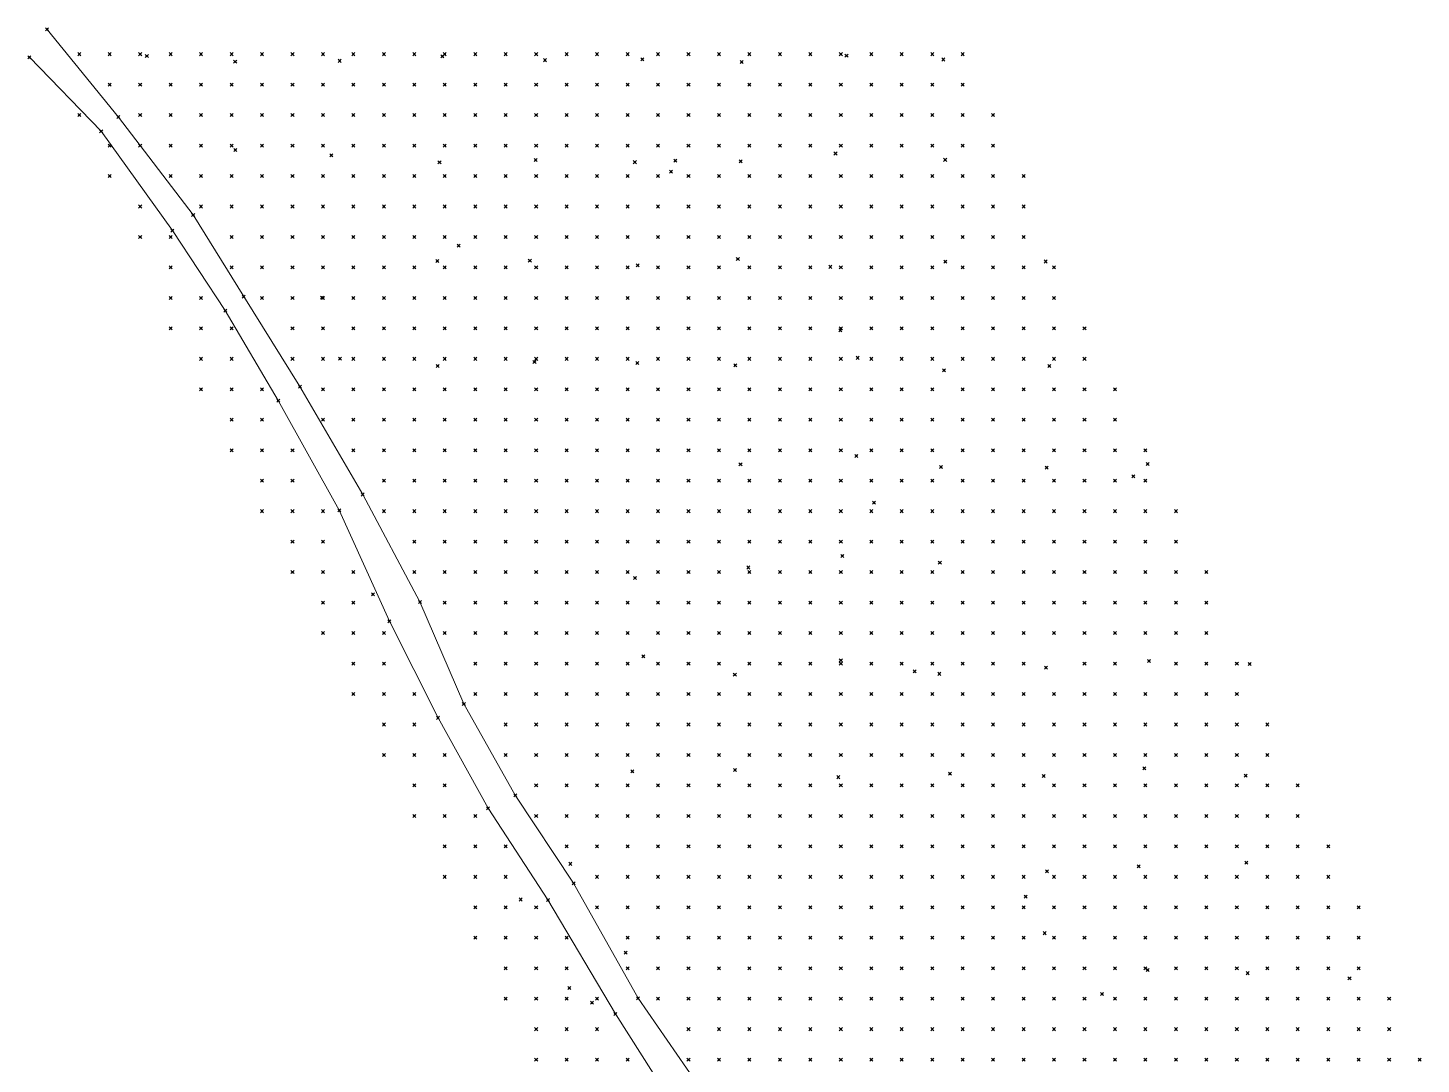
# Model space of a CAD drawing. Header units: metres. Extents: x 441556 to 446409, y 432338 to 461058.
# Drawn here: x 444942.3 to 445079.5, y 440231.3 to 440333.3 of the extents above; entities that cross this region are included whole.
import ezdxf

# ---------------------------------------------------------------- set-up
doc = ezdxf.new("R2010")
doc.units = ezdxf.units.M
doc.header["$MEASUREMENT"] = 0
doc.header["$PDMODE"] = 35
doc.header["$PDSIZE"] = 0.15
for name, color, linetype, lineweight in [('DTM-BRE-RevN_GRP_DRUM DE PIATRA', 2, 'Continuous', 0), ('DTM-BRE-RevN_GRP_DRUM PIATRA', 2, 'Continuous', 0), ('DTM-NOK-RevN_LIDAR_co_lidar', 91, 'Continuous', 0), ('DTM-NOK-RevN_RTK', 32, 'Continuous', 0)]:
    doc.layers.add(name, color=color, linetype=linetype, lineweight=lineweight)

msp = doc.modelspace()

# ---------------------------------------------------------------- linework, layer by layer
at = {"layer": 'DTM-BRE-RevN_GRP_DRUM DE PIATRA'}
for p, q in [((444949.512, 440323.117, 432.138), (444942.446, 440330.399, 432.264)), ((444956.533, 440313.341, 432.455), (444949.512, 440323.117, 432.138)), ((444961.737, 440305.462, 432.751), (444956.533, 440313.341, 432.455)), ((444966.943, 440296.603, 432.75), (444961.737, 440305.462, 432.751)), ((444972.955, 440285.806, 432.781), (444966.943, 440296.603, 432.75)), ((444977.891, 440274.876, 433.372), (444972.955, 440285.806, 432.781)), ((444982.68, 440265.372, 433.817), (444977.891, 440274.876, 433.372)), ((444987.605, 440256.47, 433.627), (444982.68, 440265.372, 433.817)), ((444993.507, 440247.442, 433.855), (444987.605, 440256.47, 433.627)), ((445000.141, 440236.22, 433.645), (444993.507, 440247.442, 433.855)), ((445005.733, 440227.465, 433.235), (445000.141, 440236.22, 433.645))]:
    msp.add_line(p, q, dxfattribs=at)
at = {"layer": 'DTM-BRE-RevN_GRP_DRUM PIATRA'}
for p, q in [((444951.213, 440324.511, 432.215), (444944.194, 440333.14, 432.289)), ((444958.573, 440314.874, 432.685), (444951.213, 440324.511, 432.215)), ((444963.55, 440306.838, 432.956), (444958.573, 440314.874, 432.685)), ((444969.077, 440297.977, 432.887), (444963.55, 440306.838, 432.956)), ((444975.267, 440287.356, 432.878), (444969.077, 440297.977, 432.887)), ((444980.894, 440276.774, 433.297), (444975.267, 440287.356, 432.878)), ((444985.22, 440266.736, 433.968), (444980.894, 440276.774, 433.297)), ((444990.285, 440257.753, 433.782), (444985.22, 440266.736, 433.968)), ((444996.027, 440249.09, 434.115), (444990.285, 440257.753, 433.782)), ((445002.378, 440237.766, 433.732), (444996.027, 440249.09, 434.115)), ((445008.084, 440229.513, 433.417), (445002.378, 440237.766, 433.732))]:
    msp.add_line(p, q, dxfattribs=at)
at = {"layer": 'DTM-NOK-RevN_LIDAR_co_lidar'}
for p in [(444947.355, 440330.703, 432.799), (444950.354, 440330.703, 433.87), (444953.354, 440330.703, 434.893), (444956.353, 440330.703, 435.43), (444959.352, 440330.703, 435.809), (444962.352, 440330.703, 436.275), (444965.351, 440330.703, 436.792), (444968.35, 440330.703, 437.376), (444971.35, 440330.703, 437.93), (444974.349, 440330.703, 438.465), (444977.348, 440330.703, 438.951), (444980.348, 440330.703, 439.376), (444983.347, 440330.703, 439.79), (444986.346, 440330.703, 440.217), (444989.346, 440330.703, 440.656), (444992.345, 440330.703, 441.096), (444995.344, 440330.703, 441.555), (444998.344, 440330.703, 442.059), (445001.343, 440330.703, 442.511), (445004.342, 440330.703, 442.963), (445007.342, 440330.703, 443.379), (445010.341, 440330.703, 443.767), (445013.34, 440330.703, 444.184), (445016.34, 440330.703, 444.732), (445019.339, 440330.703, 446.14), (445022.339, 440330.703, 446.866), (445025.338, 440330.703, 447.222), (445028.337, 440330.703, 447.704), (445031.337, 440330.703, 448.109), (445034.336, 440330.703, 448.61), (444950.354, 440327.704, 432.894), (444953.354, 440327.704, 434.131), (444956.353, 440327.704, 435.247), (444959.352, 440327.704, 435.72), (444962.352, 440327.704, 436.119), (444965.351, 440327.704, 436.644), (444968.35, 440327.704, 437.22), (444971.35, 440327.704, 437.784), (444974.349, 440327.704, 438.323), (444977.348, 440327.704, 438.81), (444980.348, 440327.704, 439.242), (444983.347, 440327.704, 439.661), (444986.346, 440327.704, 440.106), (444989.346, 440327.704, 440.567), (444992.345, 440327.704, 441.002), (444995.344, 440327.704, 441.444), (444998.344, 440327.704, 441.953), (445001.343, 440327.704, 442.442), (445004.342, 440327.704, 442.896), (445007.342, 440327.704, 443.304), (445010.341, 440327.704, 443.639), (445013.34, 440327.704, 444.078), (445016.34, 440327.704, 444.748), (445019.339, 440327.704, 446.063), (445022.339, 440327.704, 446.821), (445025.338, 440327.704, 447.176), (445028.337, 440327.704, 447.662), (445031.337, 440327.704, 448.068), (445034.336, 440327.704, 448.572), (444947.355, 440324.704, 431.704), (444953.354, 440324.704, 433.033), (444956.353, 440324.704, 434.58), (444959.352, 440324.704, 435.522), (444962.352, 440324.704, 436.011), (444965.351, 440324.704, 436.472), (444968.35, 440324.704, 437.037), (444971.35, 440324.704, 437.619), (444974.349, 440324.704, 438.154), (444977.348, 440324.704, 438.632), (444980.348, 440324.704, 439.08), (444983.347, 440324.704, 439.523), (444986.346, 440324.704, 439.969), (444989.346, 440324.704, 440.432), (444992.345, 440324.704, 440.886), (444995.344, 440324.704, 441.336), (444998.344, 440324.704, 441.84), (445001.343, 440324.704, 442.351), (445004.342, 440324.704, 442.794), (445007.342, 440324.704, 443.211), (445010.341, 440324.704, 443.575), (445013.34, 440324.704, 444.004), (445016.34, 440324.704, 444.746), (445019.339, 440324.704, 445.982), (445022.339, 440324.704, 446.811), (445025.338, 440324.704, 447.171), (445028.337, 440324.704, 447.633), (445031.337, 440324.704, 448.023), (445034.336, 440324.704, 448.519), (445037.335, 440324.704, 449.104), (444950.354, 440321.705, 431.548), (444953.354, 440321.705, 432.293), (444956.353, 440321.705, 433.401), (444959.352, 440321.705, 434.844), (444962.352, 440321.705, 435.827), (444965.351, 440321.705, 436.345), (444968.35, 440321.705, 436.847), (444971.35, 440321.705, 437.411), (444974.349, 440321.705, 437.959), (444977.348, 440321.705, 438.451), (444980.348, 440321.705, 438.91), (444983.347, 440321.705, 439.355), (444986.346, 440321.705, 439.791), (444989.346, 440321.705, 440.25), (444992.345, 440321.705, 440.723), (444995.344, 440321.705, 441.184), (444998.344, 440321.705, 441.697), (445001.343, 440321.705, 442.231), (445004.342, 440321.705, 442.711), (445007.342, 440321.705, 443.115), (445010.341, 440321.705, 443.664), (445013.34, 440321.705, 444.057), (445016.34, 440321.705, 444.656), (445019.339, 440321.705, 445.896), (445022.339, 440321.705, 446.823), (445025.338, 440321.705, 447.194), (445028.337, 440321.705, 447.603), (445031.337, 440321.705, 447.965), (445034.336, 440321.705, 448.46), (445037.335, 440321.705, 449.044), (444950.354, 440318.706, 430.608), (444956.353, 440318.706, 432.461), (444959.352, 440318.706, 433.837), (444962.352, 440318.706, 435.35), (444965.351, 440318.706, 436.231), (444968.35, 440318.706, 436.709), (444971.35, 440318.706, 437.193), (444974.349, 440318.706, 437.73), (444977.348, 440318.706, 438.251), (444980.348, 440318.706, 438.734), (444983.347, 440318.706, 439.178), (444986.346, 440318.706, 439.623), (444989.346, 440318.706, 440.092), (444992.345, 440318.706, 440.563), (444995.344, 440318.706, 441.048), (444998.344, 440318.706, 441.586), (445001.343, 440318.706, 442.121), (445004.342, 440318.706, 442.643), (445007.342, 440318.706, 443.06), (445010.341, 440318.706, 443.719), (445013.34, 440318.706, 444.159), (445016.34, 440318.706, 444.578), (445019.339, 440318.706, 445.82), (445022.339, 440318.706, 446.791), (445025.338, 440318.706, 447.18), (445028.337, 440318.706, 447.574), (445031.337, 440318.706, 447.934), (445034.336, 440318.706, 448.421), (445037.335, 440318.706, 449), (445040.335, 440318.706, 449.577), (444953.354, 440315.706, 431.101), (444959.352, 440315.706, 433.061), (444962.352, 440315.706, 434.639), (444965.351, 440315.706, 435.988), (444968.35, 440315.706, 436.568), (444971.35, 440315.706, 436.97), (444974.349, 440315.706, 437.474), (444977.348, 440315.706, 438.012), (444980.348, 440315.706, 438.524), (444983.347, 440315.706, 438.994), (444986.346, 440315.706, 439.459), (444989.346, 440315.706, 439.947), (444992.345, 440315.706, 440.443), (444995.344, 440315.706, 440.966), (444998.344, 440315.706, 441.484), (445001.343, 440315.706, 442.032), (445004.342, 440315.706, 442.593), (445007.342, 440315.706, 443.036), (445010.341, 440315.706, 443.486), (445013.34, 440315.706, 444.116), (445016.34, 440315.706, 444.494), (445019.339, 440315.706, 445.654), (445022.339, 440315.706, 446.71), (445025.338, 440315.706, 447.103), (445028.337, 440315.706, 447.542), (445031.337, 440315.706, 447.902), (445034.336, 440315.706, 448.389), (445037.335, 440315.706, 448.976), (445040.335, 440315.706, 449.559), (444953.354, 440312.707, 430.189), (444956.353, 440312.707, 431.766), (444962.352, 440312.707, 433.773), (444965.351, 440312.707, 435.431), (444968.35, 440312.707, 436.356), (444971.35, 440312.707, 436.771), (444974.349, 440312.707, 437.208), (444977.348, 440312.707, 437.757), (444980.348, 440312.707, 438.323), (444983.347, 440312.707, 438.84), (444986.346, 440312.707, 439.326), (444989.346, 440312.707, 439.825), (444992.345, 440312.707, 440.335), (444995.344, 440312.707, 440.854), (444998.344, 440312.707, 441.337), (445001.343, 440312.707, 441.912), (445004.342, 440312.707, 442.528), (445007.342, 440312.707, 443.015), (445010.341, 440312.707, 443.277), (445013.34, 440312.707, 444.003), (445016.34, 440312.707, 444.4), (445019.339, 440312.707, 445.383), (445022.339, 440312.707, 446.63), (445025.338, 440312.707, 447.061), (445028.337, 440312.707, 447.5), (445031.337, 440312.707, 447.852), (445034.336, 440312.707, 448.321), (445037.335, 440312.707, 448.917), (445040.335, 440312.707, 449.496), (444956.353, 440309.708, 431.192), (444962.352, 440309.708, 433.008), (444965.351, 440309.708, 434.554), (444968.35, 440309.708, 435.949), (444971.35, 440309.708, 436.59), (444974.349, 440309.708, 436.971), (444977.348, 440309.708, 437.508), (444980.348, 440309.708, 438.137), (444983.347, 440309.708, 438.711), (444986.346, 440309.708, 439.225), (444989.346, 440309.708, 439.738), (444992.345, 440309.708, 440.253), (444995.344, 440309.708, 440.717), (444998.344, 440309.708, 441.228), (445001.343, 440309.708, 441.803), (445004.342, 440309.708, 442.386), (445007.342, 440309.708, 443), (445010.341, 440309.708, 443.268), (445013.34, 440309.708, 443.914), (445016.34, 440309.708, 444.42), (445019.339, 440309.708, 445.269), (445022.339, 440309.708, 446.599), (445025.338, 440309.708, 447.024), (445028.337, 440309.708, 447.445), (445031.337, 440309.708, 447.808), (445034.336, 440309.708, 448.248), (445037.335, 440309.708, 448.803), (445040.335, 440309.708, 449.372), (445043.334, 440309.708, 449.885), (444956.353, 440306.708, 430.578), (444959.352, 440306.708, 432.044), (444965.351, 440306.708, 433.764), (444968.35, 440306.708, 435.258), (444971.35, 440306.708, 436.25), (444974.349, 440306.708, 436.759), (444977.348, 440306.708, 437.311), (444980.348, 440306.708, 437.958), (444983.347, 440306.708, 438.553), (444986.346, 440306.708, 439.081), (444989.346, 440306.708, 439.58), (444992.345, 440306.708, 440.087), (444995.344, 440306.708, 440.537), (444998.344, 440306.708, 441.055), (445001.343, 440306.708, 441.626), (445004.342, 440306.708, 442.2), (445007.342, 440306.708, 442.838), (445010.341, 440306.708, 443.289), (445013.34, 440306.708, 443.759), (445016.34, 440306.708, 444.413), (445019.339, 440306.708, 445.156), (445022.339, 440306.708, 446.501), (445025.338, 440306.708, 446.999), (445028.337, 440306.708, 447.386), (445031.337, 440306.708, 447.696), (445034.336, 440306.708, 448.102), (445037.335, 440306.708, 448.628), (445040.335, 440306.708, 449.186), (445043.334, 440306.708, 449.709), (444956.353, 440303.709, 429.69), (444959.352, 440303.709, 431.094), (444962.352, 440303.709, 432.27), (444968.35, 440303.709, 434.077), (444971.35, 440303.709, 435.66), (444974.349, 440303.709, 436.55), (444977.348, 440303.709, 437.059), (444980.348, 440303.709, 437.671), (444983.347, 440303.709, 438.303), (444986.346, 440303.709, 438.893), (444989.346, 440303.709, 439.452), (444992.345, 440303.709, 439.972), (444995.344, 440303.709, 440.436), (444998.344, 440303.709, 440.935), (445001.343, 440303.709, 441.524), (445004.342, 440303.709, 442.088), (445007.342, 440303.709, 442.719), (445010.341, 440303.709, 443.277), (445013.34, 440303.709, 443.687), (445016.34, 440303.709, 444.411), (445019.339, 440303.709, 444.982), (445022.339, 440303.709, 446.38), (445025.338, 440303.709, 446.992), (445028.337, 440303.709, 447.342), (445031.337, 440303.709, 447.599), (445034.336, 440303.709, 447.964), (445037.335, 440303.709, 448.486), (445040.335, 440303.709, 449.099), (445043.334, 440303.709, 449.647), (445046.333, 440303.709, 450.333), (444959.352, 440300.71, 430.209), (444962.352, 440300.71, 431.652), (444968.35, 440300.71, 433.401), (444971.35, 440300.71, 434.971), (444974.349, 440300.71, 436.215), (444977.348, 440300.71, 436.803), (444980.348, 440300.71, 437.361), (444983.347, 440300.71, 438.063), (444986.346, 440300.71, 438.716), (444989.346, 440300.71, 439.29), (444992.345, 440300.71, 439.785), (444995.344, 440300.71, 440.286), (444998.344, 440300.71, 440.783), (445001.343, 440300.71, 441.357), (445004.342, 440300.71, 442.005), (445007.342, 440300.71, 442.6), (445010.341, 440300.71, 443.211), (445013.34, 440300.71, 443.621), (445016.34, 440300.71, 444.28), (445019.339, 440300.71, 444.905), (445022.339, 440300.71, 446.249), (445025.338, 440300.71, 446.932), (445028.337, 440300.71, 447.288), (445031.337, 440300.71, 447.557), (445034.336, 440300.71, 447.928), (445037.335, 440300.71, 448.483), (445040.335, 440300.71, 449.12), (445043.334, 440300.71, 449.663), (445046.333, 440300.71, 450.282), (444959.352, 440297.71, 429.237), (444962.352, 440297.71, 430.883), (444965.351, 440297.71, 432.187), (444971.35, 440297.71, 433.853), (444974.349, 440297.71, 435.551), (444977.348, 440297.71, 436.525), (444980.348, 440297.71, 437.045), (444983.347, 440297.71, 437.773), (444986.346, 440297.71, 438.508), (444989.346, 440297.71, 439.137), (444992.345, 440297.71, 439.682), (444995.344, 440297.71, 440.168), (444998.344, 440297.71, 440.691), (445001.343, 440297.71, 441.298), (445004.342, 440297.71, 441.906), (445007.342, 440297.71, 442.458), (445010.341, 440297.71, 442.992), (445013.34, 440297.71, 443.546), (445016.34, 440297.71, 444.153), (445019.339, 440297.71, 444.739), (445022.339, 440297.71, 445.768), (445025.338, 440297.71, 446.747), (445028.337, 440297.71, 447.174), (445031.337, 440297.71, 447.477), (445034.336, 440297.71, 447.857), (445037.335, 440297.71, 448.398), (445040.335, 440297.71, 449.038), (445043.334, 440297.71, 449.593), (445046.333, 440297.71, 450.202), (445049.333, 440297.71, 450.986), (444962.352, 440294.711, 429.739), (444965.351, 440294.711, 431.199), (444971.35, 440294.711, 433.121), (444974.349, 440294.711, 434.585), (444977.348, 440294.711, 435.974), (444980.348, 440294.711, 436.78), (444983.347, 440294.711, 437.492), (444986.346, 440294.711, 438.272), (444989.346, 440294.711, 438.944), (444992.345, 440294.711, 439.522), (444995.344, 440294.711, 440.023), (444998.344, 440294.711, 440.529), (445001.343, 440294.711, 441.097), (445004.342, 440294.711, 441.636), (445007.342, 440294.711, 442.246), (445010.341, 440294.711, 442.885), (445013.34, 440294.711, 443.456), (445016.34, 440294.711, 444.017), (445019.339, 440294.711, 444.579), (445022.339, 440294.711, 445.76), (445025.338, 440294.711, 446.705), (445028.337, 440294.711, 447.095), (445031.337, 440294.711, 447.35), (445034.336, 440294.711, 447.716), (445037.335, 440294.711, 448.292), (445040.335, 440294.711, 448.945), (445043.334, 440294.711, 449.509), (445046.333, 440294.711, 450.083), (445049.333, 440294.711, 450.832), (444962.352, 440291.711, 428.804), (444965.351, 440291.711, 430.35), (444968.35, 440291.711, 431.914), (444974.349, 440291.711, 433.696), (444977.348, 440291.711, 435.277), (444980.348, 440291.711, 436.444), (444983.347, 440291.711, 437.224), (444986.346, 440291.711, 438.018), (444989.346, 440291.711, 438.739), (444992.345, 440291.711, 439.405), (444995.344, 440291.711, 439.892), (444998.344, 440291.711, 440.381), (445001.343, 440291.711, 440.949), (445004.342, 440291.711, 441.507), (445007.342, 440291.711, 442.157), (445010.341, 440291.711, 442.777), (445013.34, 440291.711, 443.278), (445016.34, 440291.711, 443.81), (445019.339, 440291.711, 444.364), (445022.339, 440291.711, 445.646), (445025.338, 440291.711, 446.588), (445028.337, 440291.711, 446.942), (445031.337, 440291.711, 447.299), (445034.336, 440291.711, 447.711), (445037.335, 440291.711, 448.257), (445040.335, 440291.711, 448.883), (445043.334, 440291.711, 449.488), (445046.333, 440291.711, 450.081), (445049.333, 440291.711, 450.752), (445052.332, 440291.711, 451.474), (444965.351, 440288.712, 429.783), (444968.35, 440288.712, 431.321), (444977.348, 440288.712, 434.449), (444980.348, 440288.712, 436.007), (444983.347, 440288.712, 436.903), (444986.346, 440288.712, 437.705), (444989.346, 440288.712, 438.562), (444992.345, 440288.712, 439.256), (444995.344, 440288.712, 439.799), (444998.344, 440288.712, 440.266), (445001.343, 440288.712, 440.805), (445004.342, 440288.712, 441.383), (445007.342, 440288.712, 442.073), (445010.341, 440288.712, 442.632), (445013.34, 440288.712, 443.166), (445016.34, 440288.712, 443.665), (445019.339, 440288.712, 444.284), (445022.339, 440288.712, 444.98), (445025.338, 440288.712, 446.289), (445028.337, 440288.712, 446.834), (445031.337, 440288.712, 447.176), (445034.336, 440288.712, 447.539), (445037.335, 440288.712, 448.176), (445040.335, 440288.712, 448.866), (445043.334, 440288.712, 449.455), (445046.333, 440288.712, 450.032), (445049.333, 440288.712, 450.683), (445052.332, 440288.712, 451.385), (444965.351, 440285.713, 428.766), (444968.35, 440285.713, 430.395), (444971.35, 440285.713, 432.005), (444977.348, 440285.713, 433.937), (444980.348, 440285.713, 435.651), (444983.347, 440285.713, 436.843), (444986.346, 440285.713, 437.572), (444989.346, 440285.713, 438.344), (444992.345, 440285.713, 439.047), (444995.344, 440285.713, 439.635), (444998.344, 440285.713, 440.109), (445001.343, 440285.713, 440.67), (445004.342, 440285.713, 441.252), (445007.342, 440285.713, 441.929), (445010.341, 440285.713, 442.608), (445013.34, 440285.713, 443.267), (445016.34, 440285.713, 443.823), (445019.339, 440285.713, 444.539), (445022.339, 440285.713, 445.117), (445025.338, 440285.713, 445.96), (445028.337, 440285.713, 446.543), (445031.337, 440285.713, 447.055), (445034.336, 440285.713, 447.509), (445037.335, 440285.713, 447.974), (445040.335, 440285.713, 448.494), (445043.334, 440285.713, 449.102), (445046.333, 440285.713, 449.716), (445049.333, 440285.713, 450.297), (445052.332, 440285.713, 450.868), (445055.331, 440285.713, 451.415), (444968.35, 440282.713, 429.875), (444971.35, 440282.713, 431.539), (444980.348, 440282.713, 434.946), (444983.347, 440282.713, 436.577), (444986.346, 440282.713, 437.374), (444989.346, 440282.713, 438.04), (444992.345, 440282.713, 438.814), (444995.344, 440282.713, 439.523), (444998.344, 440282.713, 440.093), (445001.343, 440282.713, 440.631), (445004.342, 440282.713, 441.172), (445007.342, 440282.713, 441.686), (445010.341, 440282.713, 442.411), (445013.34, 440282.713, 443.093), (445016.34, 440282.713, 443.76), (445019.339, 440282.713, 444.577), (445022.339, 440282.713, 445.213), (445025.338, 440282.713, 445.897), (445028.337, 440282.713, 446.503), (445031.337, 440282.713, 447.076), (445034.336, 440282.713, 447.528), (445037.335, 440282.713, 447.921), (445040.335, 440282.713, 448.312), (445043.334, 440282.713, 448.819), (445046.333, 440282.713, 449.429), (445049.333, 440282.713, 449.988), (445052.332, 440282.713, 450.456), (445055.331, 440282.713, 450.94), (444968.35, 440279.714, 429.675), (444971.35, 440279.714, 431.207), (444974.349, 440279.714, 432.456), (444980.348, 440279.714, 434.48), (444983.347, 440279.714, 436.336), (444986.346, 440279.714, 437.298), (444989.346, 440279.714, 437.818), (444992.345, 440279.714, 438.47), (444995.344, 440279.714, 439.184), (444998.344, 440279.714, 439.868), (445001.343, 440279.714, 440.473), (445004.342, 440279.714, 440.942), (445007.342, 440279.714, 441.518), (445010.341, 440279.714, 442.245), (445013.34, 440279.714, 443.011), (445016.34, 440279.714, 443.748), (445019.339, 440279.714, 444.474), (445022.339, 440279.714, 445.13), (445025.338, 440279.714, 446.061), (445028.337, 440279.714, 446.778), (445031.337, 440279.714, 447.24), (445034.336, 440279.714, 447.617), (445037.335, 440279.714, 447.993), (445040.335, 440279.714, 448.385), (445043.334, 440279.714, 448.862), (445046.333, 440279.714, 449.401), (445049.333, 440279.714, 449.867), (445052.332, 440279.714, 450.261), (445055.331, 440279.714, 450.795), (445058.331, 440279.714, 451.549), (444971.35, 440276.715, 431.044), (444974.349, 440276.715, 432.461), (444983.347, 440276.715, 435.605), (444986.346, 440276.715, 437.064), (444989.346, 440276.715, 437.616), (444992.345, 440276.715, 438.18), (444995.344, 440276.715, 438.879), (444998.344, 440276.715, 439.584), (445001.343, 440276.715, 440.176), (445004.342, 440276.715, 440.705), (445007.342, 440276.715, 441.318), (445010.341, 440276.715, 441.983), (445013.34, 440276.715, 442.836), (445016.34, 440276.715, 443.671), (445019.339, 440276.715, 444.198), (445022.339, 440276.715, 444.871), (445025.338, 440276.715, 445.772), (445028.337, 440276.715, 446.719), (445031.337, 440276.715, 447.262), (445034.336, 440276.715, 447.584), (445037.335, 440276.715, 447.955), (445040.335, 440276.715, 448.389), (445043.334, 440276.715, 448.824), (445046.333, 440276.715, 449.249), (445049.333, 440276.715, 449.66), (445052.332, 440276.715, 450.13), (445055.331, 440276.715, 450.762), (445058.331, 440276.715, 451.582), (444971.35, 440273.715, 430.618), (444974.349, 440273.715, 432.104), (444977.348, 440273.715, 433.054), (444983.347, 440273.715, 434.775), (444986.346, 440273.715, 436.374), (444989.346, 440273.715, 437.214), (444992.345, 440273.715, 437.863), (444995.344, 440273.715, 438.511), (444998.344, 440273.715, 439.243), (445001.343, 440273.715, 439.848), (445004.342, 440273.715, 440.433), (445007.342, 440273.715, 441.069), (445010.341, 440273.715, 441.746), (445013.34, 440273.715, 442.63), (445016.34, 440273.715, 443.328), (445019.339, 440273.715, 443.815), (445022.339, 440273.715, 444.484), (445025.338, 440273.715, 445.345), (445028.337, 440273.715, 446.61), (445031.337, 440273.715, 447.192), (445034.336, 440273.715, 447.471), (445037.335, 440273.715, 447.806), (445040.335, 440273.715, 448.206), (445043.334, 440273.715, 448.633), (445046.333, 440273.715, 449.118), (445049.333, 440273.715, 449.684), (445052.332, 440273.715, 450.266), (445055.331, 440273.715, 450.784), (445058.331, 440273.715, 451.419), (444974.349, 440270.716, 431.54), (444977.348, 440270.716, 432.779), (444986.346, 440270.716, 435.008), (444989.346, 440270.716, 435.902), (444992.345, 440270.716, 436.839), (444995.344, 440270.716, 437.824), (444998.344, 440270.716, 438.854), (445001.343, 440270.716, 439.573), (445004.342, 440270.716, 440.234), (445007.342, 440270.716, 440.88), (445010.341, 440270.716, 441.602), (445013.34, 440270.716, 442.27), (445016.34, 440270.716, 442.891), (445019.339, 440270.716, 443.592), (445022.339, 440270.716, 444.345), (445025.338, 440270.716, 445.169), (445028.337, 440270.716, 446.632), (445031.337, 440270.716, 447.133), (445034.336, 440270.716, 447.343), (445037.335, 440270.716, 447.637), (445040.335, 440270.716, 447.976), (445046.333, 440270.716, 448.98), (445049.333, 440270.716, 449.69), (445055.331, 440270.716, 450.63), (445058.331, 440270.716, 451.207), (445061.33, 440270.716, 452.094), (444974.349, 440267.717, 430.865), (444977.348, 440267.717, 432.254), (444980.348, 440267.717, 433.276), (444986.346, 440267.717, 434.278), (444989.346, 440267.717, 435.136), (444992.345, 440267.717, 436.046), (444995.344, 440267.717, 437.064), (444998.344, 440267.717, 438.126), (445001.343, 440267.717, 439.08), (445004.342, 440267.717, 439.954), (445007.342, 440267.717, 440.672), (445010.341, 440267.717, 441.323), (445013.34, 440267.717, 441.898), (445016.34, 440267.717, 442.559), (445019.339, 440267.717, 443.423), (445022.339, 440267.717, 444.216), (445025.338, 440267.717, 444.973), (445028.337, 440267.717, 446.21), (445031.337, 440267.717, 446.949), (445034.336, 440267.717, 447.27), (445037.335, 440267.717, 447.507), (445040.335, 440267.717, 447.813), (445043.334, 440267.717, 448.212), (445046.333, 440267.717, 448.795), (445049.333, 440267.717, 449.466), (445052.332, 440267.717, 449.978), (445055.331, 440267.717, 450.435), (445058.331, 440267.717, 451.099), (445061.33, 440267.717, 451.862), (444977.348, 440264.717, 431.584), (444980.348, 440264.717, 432.823), (444989.346, 440264.717, 434.93), (444992.345, 440264.717, 436.142), (444995.344, 440264.717, 437.08), (444998.344, 440264.717, 437.932), (445001.343, 440264.717, 438.789), (445004.342, 440264.717, 439.682), (445007.342, 440264.717, 440.395), (445010.341, 440264.717, 440.988), (445013.34, 440264.717, 441.66), (445016.34, 440264.717, 442.313), (445019.339, 440264.717, 443.125), (445022.339, 440264.717, 443.888), (445025.338, 440264.717, 444.768), (445028.337, 440264.717, 445.771), (445031.337, 440264.717, 446.767), (445034.336, 440264.717, 447.204), (445037.335, 440264.717, 447.402), (445040.335, 440264.717, 447.686), (445043.334, 440264.717, 448.084), (445046.333, 440264.717, 448.598), (445049.333, 440264.717, 449.15), (445052.332, 440264.717, 449.701), (445055.331, 440264.717, 450.332), (445058.331, 440264.717, 451.022), (445061.33, 440264.717, 451.724), (445064.329, 440264.717, 452.464), (444977.348, 440261.718, 430.994), (444980.348, 440261.718, 432.318), (444983.347, 440261.718, 433.238), (444989.346, 440261.718, 434.405), (444992.345, 440261.718, 435.86), (444995.344, 440261.718, 437.226), (444998.344, 440261.718, 437.971), (445001.343, 440261.718, 438.68), (445004.342, 440261.718, 439.423), (445007.342, 440261.718, 440.054), (445010.341, 440261.718, 440.728), (445013.34, 440261.718, 441.394), (445016.34, 440261.718, 442.046), (445019.339, 440261.718, 442.839), (445022.339, 440261.718, 443.661), (445025.338, 440261.718, 444.536), (445028.337, 440261.718, 445.463), (445031.337, 440261.718, 446.582), (445034.336, 440261.718, 447.108), (445037.335, 440261.718, 447.314), (445040.335, 440261.718, 447.575), (445043.334, 440261.718, 447.954), (445046.333, 440261.718, 448.425), (445049.333, 440261.718, 448.969), (445052.332, 440261.718, 449.567), (445055.331, 440261.718, 450.199), (445058.331, 440261.718, 450.852), (445061.33, 440261.718, 451.503), (445064.329, 440261.718, 452.24), (444980.348, 440258.719, 430.491), (444983.347, 440258.719, 432.35), (444992.345, 440258.719, 435.047), (444995.344, 440258.719, 436.91), (444998.344, 440258.719, 437.674), (445001.343, 440258.719, 438.431), (445004.342, 440258.719, 439.119), (445007.342, 440258.719, 439.741), (445010.341, 440258.719, 440.442), (445013.34, 440258.719, 441.092), (445016.34, 440258.719, 441.789), (445019.339, 440258.719, 442.64), (445022.339, 440258.719, 443.483), (445025.338, 440258.719, 444.221), (445028.337, 440258.719, 445.077), (445031.337, 440258.719, 446.168), (445034.336, 440258.719, 446.923), (445037.335, 440258.719, 447.244), (445040.335, 440258.719, 447.476), (445043.334, 440258.719, 447.797), (445046.333, 440258.719, 448.247), (445049.333, 440258.719, 448.816), (445052.332, 440258.719, 449.403), (445055.331, 440258.719, 449.972), (445058.331, 440258.719, 450.577), (445061.33, 440258.719, 451.185), (445064.329, 440258.719, 451.868), (445067.329, 440258.719, 452.692), (444980.348, 440255.719, 427.529), (444983.347, 440255.719, 430.498), (444986.346, 440255.719, 432.811), (444992.345, 440255.719, 434.426), (444995.344, 440255.719, 436.061), (444998.344, 440255.719, 437.202), (445001.343, 440255.719, 438.105), (445004.342, 440255.719, 438.833), (445007.342, 440255.719, 439.468), (445010.341, 440255.719, 440.098), (445013.34, 440255.719, 440.801), (445016.34, 440255.719, 441.526), (445019.339, 440255.719, 442.367), (445022.339, 440255.719, 443.132), (445025.338, 440255.719, 443.914), (445028.337, 440255.719, 444.763), (445031.337, 440255.719, 445.659), (445034.336, 440255.719, 446.505), (445037.335, 440255.719, 447.093), (445040.335, 440255.719, 447.408), (445043.334, 440255.719, 447.678), (445046.333, 440255.719, 448.081), (445049.333, 440255.719, 448.572), (445052.332, 440255.719, 449.124), (445055.331, 440255.719, 449.739), (445058.331, 440255.719, 450.329), (445061.33, 440255.719, 450.954), (445064.329, 440255.719, 451.554), (445067.329, 440255.719, 452.161), (444983.347, 440252.72, 428.737), (444986.346, 440252.72, 431.688), (444989.346, 440252.72, 433.3), (444995.344, 440252.72, 434.851), (444998.344, 440252.72, 436.357), (445001.343, 440252.72, 437.632), (445004.342, 440252.72, 438.548), (445007.342, 440252.72, 439.184), (445010.341, 440252.72, 439.815), (445013.34, 440252.72, 440.458), (445016.34, 440252.72, 441.225), (445019.339, 440252.72, 442.007), (445022.339, 440252.72, 442.749), (445025.338, 440252.72, 443.58), (445028.337, 440252.72, 444.417), (445031.337, 440252.72, 445.185), (445034.336, 440252.72, 445.917), (445037.335, 440252.72, 446.841), (445040.335, 440252.72, 447.394), (445043.334, 440252.72, 447.663), (445046.333, 440252.72, 448.003), (445049.333, 440252.72, 448.396), (445052.332, 440252.72, 448.905), (445055.331, 440252.72, 449.533), (445058.331, 440252.72, 450.12), (445061.33, 440252.72, 450.666), (445064.329, 440252.72, 451.071), (445067.329, 440252.72, 451.508), (445070.328, 440252.72, 452.404), (444983.347, 440249.721, 427.447), (444986.346, 440249.721, 430.313), (444989.346, 440249.721, 432.676), (444998.344, 440249.721, 435.261), (445001.343, 440249.721, 436.772), (445004.342, 440249.721, 438.206), (445007.342, 440249.721, 438.896), (445010.341, 440249.721, 439.54), (445013.34, 440249.721, 440.115), (445016.34, 440249.721, 440.897), (445019.339, 440249.721, 441.645), (445022.339, 440249.721, 442.365), (445025.338, 440249.721, 443.161), (445028.337, 440249.721, 443.897), (445031.337, 440249.721, 444.663), (445034.336, 440249.721, 445.427), (445037.335, 440249.721, 446.436), (445040.335, 440249.721, 447.211), (445043.334, 440249.721, 447.635), (445046.333, 440249.721, 447.978), (445049.333, 440249.721, 448.337), (445052.332, 440249.721, 448.796), (445055.331, 440249.721, 449.355), (445058.331, 440249.721, 449.864), (445061.33, 440249.721, 450.278), (445064.329, 440249.721, 450.611), (445067.329, 440249.721, 451.178), (445070.328, 440249.721, 452.234), (444986.346, 440246.721, 427.869), (444989.346, 440246.721, 431.401), (444992.345, 440246.721, 432.991), (444998.344, 440246.721, 434.455), (445001.343, 440246.721, 435.687), (445004.342, 440246.721, 437.655), (445007.342, 440246.721, 438.491), (445010.341, 440246.721, 439.115), (445013.34, 440246.721, 439.682), (445016.34, 440246.721, 440.383), (445019.339, 440246.721, 441.189), (445022.339, 440246.721, 441.885), (445025.338, 440246.721, 442.7), (445028.337, 440246.721, 443.475), (445031.337, 440246.721, 444.276), (445034.336, 440246.721, 445.028), (445037.335, 440246.721, 445.757), (445040.335, 440246.721, 446.701), (445043.334, 440246.721, 447.493), (445046.333, 440246.721, 447.936), (445049.333, 440246.721, 448.316), (445052.332, 440246.721, 448.764), (445055.331, 440246.721, 449.254), (445058.331, 440246.721, 449.721), (445061.33, 440246.721, 450.089), (445064.329, 440246.721, 450.523), (445067.329, 440246.721, 451.283), (445070.328, 440246.721, 452.064), (445073.327, 440246.721, 452.945), (444986.346, 440243.722, 424.611), (444989.346, 440243.722, 428.287), (444992.345, 440243.722, 430.557), (444995.344, 440243.722, 433.289), (445001.343, 440243.722, 434.934), (445004.342, 440243.722, 436.755), (445007.342, 440243.722, 437.971), (445010.341, 440243.722, 438.609), (445013.34, 440243.722, 439.157), (445016.34, 440243.722, 439.879), (445019.339, 440243.722, 440.671), (445022.339, 440243.722, 441.357), (445025.338, 440243.722, 442.267), (445028.337, 440243.722, 443.115), (445031.337, 440243.722, 443.823), (445034.336, 440243.722, 444.61), (445037.335, 440243.722, 445.356), (445040.335, 440243.722, 446.234), (445043.334, 440243.722, 447.171), (445046.333, 440243.722, 447.836), (445049.333, 440243.722, 448.272), (445052.332, 440243.722, 448.692), (445055.331, 440243.722, 449.121), (445058.331, 440243.722, 449.564), (445061.33, 440243.722, 450.01), (445064.329, 440243.722, 450.612), (445067.329, 440243.722, 451.418), (445070.328, 440243.722, 451.999), (445073.327, 440243.722, 452.772), (444989.346, 440240.723, 424.531), (444992.345, 440240.723, 429.175), (444995.344, 440240.723, 433.339), (445001.343, 440240.723, 434.283), (445004.342, 440240.723, 435.934), (445007.342, 440240.723, 437.186), (445010.341, 440240.723, 437.917), (445013.34, 440240.723, 438.763), (445016.34, 440240.723, 439.475), (445019.339, 440240.723, 440.174), (445022.339, 440240.723, 441.028), (445025.338, 440240.723, 441.919), (445028.337, 440240.723, 442.743), (445031.337, 440240.723, 443.478), (445034.336, 440240.723, 444.264), (445037.335, 440240.723, 445.027), (445040.335, 440240.723, 445.745), (445043.334, 440240.723, 446.611), (445046.333, 440240.723, 447.509), (445049.333, 440240.723, 448.14), (445052.332, 440240.723, 448.533), (445055.331, 440240.723, 448.907), (445058.331, 440240.723, 449.359), (445061.33, 440240.723, 449.901), (445064.329, 440240.723, 450.524), (445067.329, 440240.723, 451.115), (445070.328, 440240.723, 451.741), (445073.327, 440240.723, 452.456), (444989.346, 440237.723, 426.114), (444992.345, 440237.723, 431.422), (444995.344, 440237.723, 432.918), (444998.344, 440237.723, 433.513), (445004.342, 440237.723, 434.613), (445007.342, 440237.723, 436.299), (445010.341, 440237.723, 437.271), (445013.34, 440237.723, 438.092), (445016.34, 440237.723, 439.075), (445019.339, 440237.723, 439.833), (445022.339, 440237.723, 440.814), (445025.338, 440237.723, 441.556), (445028.337, 440237.723, 442.308), (445031.337, 440237.723, 443.106), (445034.336, 440237.723, 443.829), (445037.335, 440237.723, 444.585), (445040.335, 440237.723, 445.312), (445043.334, 440237.723, 445.966), (445046.333, 440237.723, 446.829), (445049.333, 440237.723, 447.77), (445052.332, 440237.723, 448.328), (445055.331, 440237.723, 448.678), (445058.331, 440237.723, 449.183), (445061.33, 440237.723, 449.731), (445064.329, 440237.723, 450.342), (445067.329, 440237.723, 450.927), (445070.328, 440237.723, 451.536), (445073.327, 440237.723, 452.229), (445076.327, 440237.723, 453.054), (444992.345, 440234.724, 430.525), (444995.344, 440234.724, 431.776), (444998.344, 440234.724, 432.746), (445007.342, 440234.724, 434.367), (445010.341, 440234.724, 436.583), (445013.34, 440234.724, 437.683), (445016.34, 440234.724, 438.488), (445019.339, 440234.724, 439.347), (445022.339, 440234.724, 440.152), (445025.338, 440234.724, 441.107), (445028.337, 440234.724, 441.842), (445031.337, 440234.724, 442.593), (445034.336, 440234.724, 443.423), (445037.335, 440234.724, 444.226), (445040.335, 440234.724, 444.916), (445043.334, 440234.724, 445.564), (445046.333, 440234.724, 446.216), (445049.333, 440234.724, 447.169), (445052.332, 440234.724, 448.159), (445055.331, 440234.724, 448.604), (445058.331, 440234.724, 448.983), (445061.33, 440234.724, 449.469), (445064.329, 440234.724, 450.12), (445067.329, 440234.724, 450.699), (445070.328, 440234.724, 451.334), (445073.327, 440234.724, 451.978), (445076.327, 440234.724, 452.664), (444992.345, 440231.725, 428.933), (444995.344, 440231.725, 430.076), (444998.344, 440231.725, 431.474), (445001.343, 440231.725, 432.792), (445007.342, 440231.725, 433.497), (445010.341, 440231.725, 435.147), (445013.34, 440231.725, 436.993), (445016.34, 440231.725, 437.924), (445019.339, 440231.725, 438.831), (445022.339, 440231.725, 439.715), (445025.338, 440231.725, 440.509), (445028.337, 440231.725, 441.476), (445031.337, 440231.725, 442.209), (445034.336, 440231.725, 442.979), (445037.335, 440231.725, 443.751), (445040.335, 440231.725, 444.503), (445043.334, 440231.725, 445.268), (445046.333, 440231.725, 445.877), (445049.333, 440231.725, 446.645), (445052.332, 440231.725, 447.794), (445055.331, 440231.725, 448.625), (445058.331, 440231.725, 448.9), (445061.33, 440231.725, 449.269), (445064.329, 440231.725, 449.8), (445067.329, 440231.725, 450.351), (445070.328, 440231.725, 450.957), (445073.327, 440231.725, 451.606), (445076.327, 440231.725, 452.223), (445079.326, 440231.725, 452.843)]:
    msp.add_point(p, dxfattribs=at)
at = {"layer": 'DTM-NOK-RevN_RTK'}
for p in [(444944.194, 440333.14, 432.289), (444942.446, 440330.399, 432.264), (444954.011, 440330.51, 435.215), (444962.708, 440329.968, 436.342), (444973.005, 440330.043, 438.268), (444983.105, 440330.484, 439.792), (444993.215, 440330.111, 441.346), (445002.79, 440330.195, 442.856), (445012.574, 440329.923, 444.253), (445022.897, 440330.552, 447.079), (445032.427, 440330.177, 448.371), (444951.213, 440324.511, 432.215), (444949.512, 440323.117, 432.138), (444962.716, 440321.275, 436.187), (444972.184, 440320.739, 437.532), (444992.284, 440320.281, 440.651), (445006.042, 440320.225, 442.965), (445021.815, 440320.924, 446.906), (445032.613, 440320.3, 448.217), (444982.827, 440320.054, 439.217), (445002.057, 440320.071, 442.344), (445005.628, 440319.139, 442.881), (445012.486, 440320.157, 444.084), (444958.573, 440314.874, 432.685), (444956.533, 440313.341, 432.455), (444984.701, 440311.852, 439.07), (444982.611, 440310.333, 438.652), (444991.717, 440310.381, 440.11), (445002.349, 440309.905, 441.987), (445012.201, 440310.546, 443.682), (445021.317, 440309.766, 446.645), (445032.624, 440310.268, 448.021), (445042.503, 440310.292, 449.888), (444963.55, 440306.838, 432.956), (444971.257, 440306.718, 436.487), (444961.737, 440305.462, 432.751), (445022.299, 440303.514, 446.627), (444973.016, 440300.72, 435.989), (444982.637, 440300.015, 437.853), (444992.177, 440300.392, 439.752), (445002.292, 440300.291, 441.72), (445011.939, 440300.065, 443.471), (445024.003, 440300.807, 446.992), (445042.876, 440300.002, 449.689), (445032.507, 440299.587, 447.625), (444969.077, 440297.977, 432.887), (444966.943, 440296.603, 432.75), (445012.462, 440290.323, 443.065), (445023.878, 440291.159, 446.192), (445032.21, 440290.057, 447.5), (445052.539, 440290.349, 451.534), (445042.605, 440290.01, 449.377), (445051.138, 440289.155, 451.089), (444975.267, 440287.356, 432.878), (445025.614, 440286.544, 446.304), (444972.955, 440285.806, 432.781), (445022.495, 440281.315, 445.327), (445032.088, 440280.648, 447.458), (445002.079, 440279.147, 440.494), (445013.238, 440280.169, 442.872), (444976.265, 440277.52, 433.323), (444980.894, 440276.774, 433.297), (444977.891, 440274.876, 433.372), (445002.893, 440271.425, 439.92), (445022.338, 440271.037, 444.438), (445052.691, 440270.974, 450.309), (445011.905, 440269.622, 442.009), (445029.6, 440269.936, 446.92), (445032.042, 440269.702, 447.149), (445042.531, 440270.323, 448.019), (445062.602, 440270.673, 452.339), (444985.22, 440266.736, 433.968), (444982.68, 440265.372, 433.817), (445001.808, 440260.092, 438.672), (445011.931, 440260.237, 440.989), (445033.075, 440259.862, 447.15), (445052.212, 440260.406, 449.625), (445022.083, 440259.532, 443.415), (445042.323, 440259.654, 447.736), (445062.21, 440259.682, 451.488), (444990.285, 440257.753, 433.782), (444987.605, 440256.47, 433.627), (444995.719, 440250.999, 434.252), (445042.633, 440250.272, 447.634), (445051.659, 440250.746, 448.608), (445062.268, 440251.102, 450.554), (444996.027, 440249.09, 434.115), (445040.542, 440247.78, 447.047), (444990.823, 440247.49, 433.484), (444993.507, 440247.442, 433.855), (445042.415, 440244.173, 447.312), (445001.143, 440242.261, 434.44), (445052.554, 440240.54, 448.627), (445062.388, 440240.239, 450.003), (445072.425, 440239.729, 451.932), (444995.613, 440238.77, 433.481), (445048.068, 440238.193, 447.791), (444997.831, 440237.319, 433.835), (445002.378, 440237.766, 433.732), (445000.141, 440236.22, 433.645)]:
    msp.add_point(p, dxfattribs=at)

doc.saveas('drawing.dxf')
